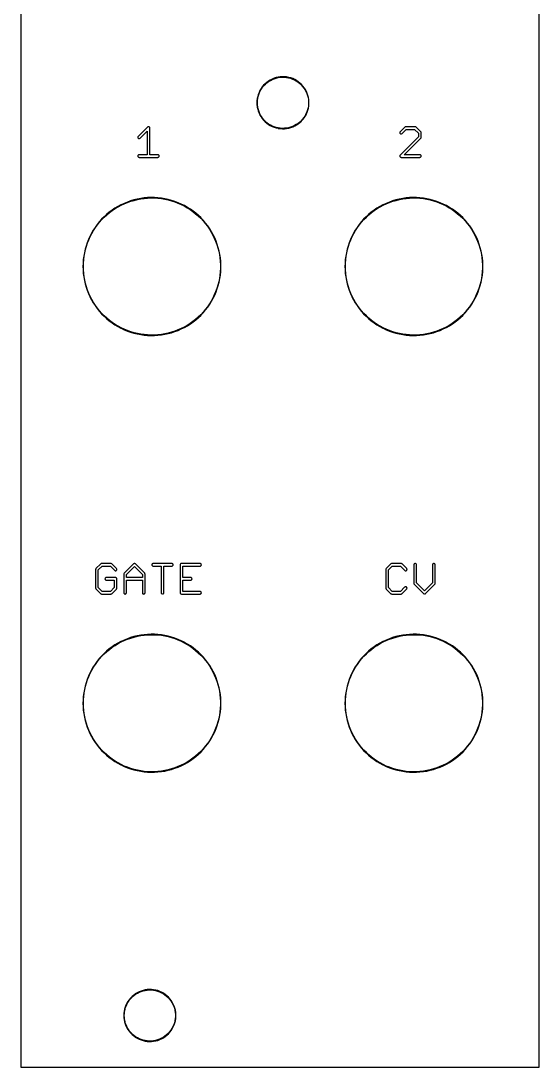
# Model space of a CAD drawing. Extents: x 1 to 31, y 9 to 138.
# Drawn here: x 1.3 to 31.4, y 9.3 to 70.1 of the extents above; entities that cross this region are included whole.
import ezdxf

# ---------------------------------------------------------------- set-up
doc = ezdxf.new("R2010")
doc.units = 0

msp = doc.modelspace()

# ---------------------------------------------------------------- linework, layer by layer
at = {"color": 5, "true_color": 0x0000ff}
msp.add_polyline3d([(31.40963, 9.25322, 0), (31.40963, 137.75436, 0), (1.27, 137.75436, 0), (1.27, 9.25322, 0), (31.40963, 9.25322, 0)], close=True, dxfattribs=at)
at = {"color": 34, "true_color": 0x008000}
for points in [[(1.27, 9.25322, 0), (31.40964, 9.25322, 0), (31.40964, 137.75436, 0), (1.27, 137.75436, 0), (1.27, 9.25322, 0)], [(16.35758, 66.84518, 0), (16.23567, 66.8274, 0), (16.23175, 66.82677, 0), (16.11236, 66.79882, 0), (15.99553, 66.76327, 0), (15.88123, 66.71755, 0), (15.87769, 66.71575, 0), (15.76847, 66.65987, 0), (15.66433, 66.59636, 0), (15.56781, 66.52271, 0), (15.47383, 66.44143, 0), (15.38466, 66.35226, 0), (15.30846, 66.25828, 0), (15.23734, 66.15922, 0), (15.17384, 66.05253, 0), (15.17204, 66.049, 0), (15.12124, 65.93724, 0), (15.07552, 65.82294, 0), (15.0425, 65.7061, 0), (15.0171, 65.58672, 0), (15.01647, 65.58279, 0), (15.00123, 65.46087, 0), (14.99615, 65.33896, 0), (15.00123, 65.21704, 0), (15.01647, 65.09511, 0), (15.0171, 65.09119, 0), (15.0425, 64.97181, 0), (15.07552, 64.85496, 0), (15.12124, 64.74066, 0), (15.17204, 64.62891, 0), (15.17384, 64.62537, 0), (15.23734, 64.51869, 0), (15.30846, 64.41963, 0), (15.38466, 64.32565, 0), (15.47383, 64.23648, 0), (15.56781, 64.15519, 0), (15.66433, 64.08154, 0), (15.76847, 64.01804, 0), (15.87769, 63.96216, 0), (15.88123, 63.96036, 0), (15.99553, 63.91464, 0), (16.11236, 63.87908, 0), (16.23175, 63.85114, 0), (16.23567, 63.85052, 0), (16.35758, 63.83273, 0), (16.47952, 63.82512, 0), (16.60143, 63.82765, 0), (16.72336, 63.84036, 0), (16.72728, 63.84098, 0), (16.8492, 63.86384, 0), (16.96604, 63.89432, 0), (17.08034, 63.9375, 0), (17.1921, 63.9883, 0), (17.19564, 63.9901, 0), (17.30232, 64.04852, 0), (17.40392, 64.11709, 0), (17.50044, 64.19329, 0), (17.58934, 64.27712, 0), (17.59215, 64.27992, 0), (17.67343, 64.37137, 0), (17.74963, 64.46789, 0), (17.81567, 64.57203, 0), (17.87155, 64.68125, 0), (17.87334, 64.68479, 0), (17.92415, 64.79655, 0), (17.96225, 64.91085, 0), (17.99273, 65.03023, 0), (18.01305, 65.15215, 0), (18.01367, 65.15607, 0), (18.02383, 65.27799, 0), (18.02383, 65.39991, 0), (18.01367, 65.52184, 0), (18.01305, 65.52576, 0), (17.99273, 65.64767, 0), (17.96225, 65.76706, 0), (17.92415, 65.88136, 0), (17.87334, 65.99312, 0), (17.87155, 65.99666, 0), (17.81567, 66.10588, 0), (17.74963, 66.21002, 0), (17.67343, 66.30654, 0), (17.59215, 66.39798, 0), (17.58934, 66.40079, 0), (17.50044, 66.48461, 0), (17.40392, 66.56081, 0), (17.30232, 66.62939, 0), (17.19564, 66.68781, 0), (17.1921, 66.68961, 0), (17.08034, 66.74041, 0), (16.96604, 66.78359, 0), (16.8492, 66.81407, 0), (16.72728, 66.83692, 0), (16.72336, 66.83756, 0), (16.60143, 66.85025, 0), (16.47952, 66.85279, 0), (16.35758, 66.84518, 0)], [(16.72208, 63.86563, 0), (16.60143, 63.85305, 0), (16.47952, 63.85052, 0), (16.35758, 63.85813, 0), (16.23896, 63.87544, 0), (16.12022, 63.90323, 0), (16.00338, 63.93879, 0), (15.88918, 63.98447, 0), (15.7834, 64.03859, 0), (15.67926, 64.10209, 0), (15.58274, 64.17574, 0), (15.48876, 64.25703, 0), (15.40521, 64.34058, 0), (15.32901, 64.43456, 0), (15.25789, 64.53362, 0), (15.19518, 64.63897, 0), (15.14539, 64.74852, 0), (15.09967, 64.86282, 0), (15.06665, 64.97966, 0), (15.04159, 65.09746, 0), (15.02663, 65.21704, 0), (15.02156, 65.33896, 0), (15.02663, 65.46087, 0), (15.04159, 65.58044, 0), (15.06665, 65.69825, 0), (15.09967, 65.81509, 0), (15.14539, 65.92939, 0), (15.1952, 66.03897, 0), (15.25789, 66.14429, 0), (15.32901, 66.24335, 0), (15.40521, 66.33732, 0), (15.40522, 66.33734, 0), (15.48883, 66.42094, 0), (15.58274, 66.50216, 0), (15.67926, 66.57581, 0), (15.7834, 66.63932, 0), (15.88918, 66.69344, 0), (16.00338, 66.73912, 0), (16.12022, 66.77468, 0), (16.23907, 66.80249, 0), (16.35758, 66.81977, 0), (16.47952, 66.8274, 0), (16.60143, 66.82486, 0), (16.72195, 66.81231, 0), (16.84134, 66.78991, 0), (16.95818, 66.75944, 0), (17.07248, 66.71626, 0), (17.18281, 66.66611, 0), (17.28738, 66.60884, 0), (17.38899, 66.54026, 0), (17.48551, 66.46406, 0), (17.57248, 66.38206, 0), (17.65288, 66.29161, 0), (17.72908, 66.19508, 0), (17.79512, 66.09095, 0), (17.84929, 65.98507, 0), (17.89999, 65.87351, 0), (17.93809, 65.75921, 0), (17.96858, 65.63983, 0), (17.98831, 65.52142, 0), (17.99843, 65.39991, 0), (17.99843, 65.27799, 0), (17.98831, 65.15649, 0), (17.96858, 65.03807, 0), (17.93809, 64.9187, 0), (17.89999, 64.8044, 0), (17.84929, 64.69284, 0), (17.79512, 64.58696, 0), (17.72908, 64.48282, 0), (17.65288, 64.3863, 0), (17.57248, 64.29585, 0), (17.48551, 64.21384, 0), (17.38899, 64.13764, 0), (17.28738, 64.06907, 0), (17.18281, 64.0118, 0), (17.07248, 63.96165, 0), (16.95818, 63.91847, 0), (16.84134, 63.88799, 0), (16.72208, 63.86563, 0)], [(9.23288, 62.16396, 0), (9.25644, 62.16768, 0), (9.27768, 62.17851, 0), (9.29454, 62.19537, 0), (9.30537, 62.21661, 0), (9.30909, 62.24016, 0), (9.30537, 62.2637, 0), (9.29454, 62.28494, 0), (9.27768, 62.3018, 0), (9.25644, 62.31263, 0), (9.23288, 62.31636, 0), (8.76554, 62.31636, 0), (8.76554, 63.8683, 0), (8.76181, 63.89184, 0), (8.75098, 63.91308, 0), (8.73412, 63.92994, 0), (8.71288, 63.94077, 0), (8.68934, 63.9445, 0), (8.66579, 63.94077, 0), (8.64455, 63.92994, 0), (8.62768, 63.91308, 0), (8.08667, 63.36952, 0), (8.07584, 63.34828, 0), (8.07211, 63.32474, 0), (8.07584, 63.30119, 0), (8.08667, 63.27995, 0), (8.10352, 63.26309, 0), (8.12477, 63.25226, 0), (8.14831, 63.24854, 0), (8.17186, 63.25226, 0), (8.19309, 63.26309, 0), (8.20996, 63.27995, 0), (8.61314, 63.68502, 0), (8.61314, 62.31636, 0), (8.14831, 62.31636, 0), (8.12477, 62.31263, 0), (8.10352, 62.3018, 0), (8.08667, 62.28494, 0), (8.07584, 62.2637, 0), (8.07211, 62.24016, 0), (8.07584, 62.21661, 0), (8.08667, 62.19537, 0), (8.10352, 62.17851, 0), (8.12477, 62.16768, 0), (8.14831, 62.16396, 0), (9.23288, 62.16396, 0)], [(24.53454, 63.27995, 0), (24.54537, 63.30119, 0), (24.5491, 63.32474, 0), (24.5491, 63.59652, 0), (24.54537, 63.62006, 0), (24.53454, 63.6413, 0), (24.2459, 63.92994, 0), (24.22466, 63.94077, 0), (24.20112, 63.9445, 0), (23.65756, 63.9445, 0), (23.63401, 63.94077, 0), (23.61277, 63.92994, 0), (23.59591, 63.91308, 0), (23.32667, 63.6413, 0), (23.31584, 63.62006, 0), (23.31211, 63.59652, 0), (23.31584, 63.57297, 0), (23.32667, 63.55173, 0), (23.34353, 63.53487, 0), (23.36477, 63.52404, 0), (23.38831, 63.52032, 0), (23.41186, 63.52404, 0), (23.4331, 63.53487, 0), (23.44996, 63.55173, 0), (23.68808, 63.7921, 0), (24.17088, 63.7921, 0), (24.3967, 63.56628, 0), (24.3967, 63.35497, 0), (23.32667, 62.28494, 0), (23.31584, 62.2637, 0), (23.31211, 62.24016, 0), (23.31584, 62.21661, 0), (23.32667, 62.19537, 0), (23.34353, 62.17851, 0), (23.36477, 62.16768, 0), (23.38831, 62.16396, 0), (24.4729, 62.16396, 0), (24.49644, 62.16768, 0), (24.51768, 62.17851, 0), (24.53454, 62.19537, 0), (24.54537, 62.21661, 0), (24.5491, 62.24016, 0), (24.54537, 62.2637, 0), (24.53454, 62.28494, 0), (24.51768, 62.3018, 0), (24.49644, 62.31263, 0), (24.4729, 62.31636, 0), (23.57095, 62.31636, 0), (24.53454, 63.27995, 0)], [(8.63852, 59.81954, 0), (8.43788, 59.80175, 0), (8.23976, 59.77381, 0), (8.23583, 59.77319, 0), (8.03771, 59.73509, 0), (7.84213, 59.68683, 0), (7.64909, 59.63095, 0), (7.46113, 59.56491, 0), (7.27317, 59.48871, 0), (7.09283, 59.40235, 0), (7.08929, 59.40055, 0), (6.91149, 59.30657, 0), (6.73877, 59.20243, 0), (6.57113, 59.09067, 0), (6.41111, 58.96875, 0), (6.25617, 58.84175, 0), (6.10631, 58.70459, 0), (6.1035, 58.70178, 0), (5.9638, 58.55954, 0), (5.82918, 58.40968, 0), (5.70218, 58.2522, 0), (5.58534, 58.08964, 0), (5.47612, 57.922, 0), (5.37452, 57.74928, 0), (5.28054, 57.56894, 0), (5.27874, 57.5654, 0), (5.19746, 57.38252, 0), (5.12126, 57.1971, 0), (5.05776, 57.0066, 0), (5.00188, 56.81356, 0), (4.9587, 56.61798, 0), (4.92314, 56.41986, 0), (4.92251, 56.41593, 0), (4.89712, 56.21528, 0), (4.88188, 56.01461, 0), (4.8768, 55.81395, 0), (4.88188, 55.61329, 0), (4.89712, 55.41264, 0), (4.92251, 55.21198, 0), (4.92314, 55.20805, 0), (4.9587, 55.00993, 0), (5.00188, 54.81435, 0), (5.05776, 54.62131, 0), (5.12126, 54.43081, 0), (5.19746, 54.24539, 0), (5.27874, 54.06251, 0), (5.28054, 54.05897, 0), (5.37452, 53.87863, 0), (5.47612, 53.70591, 0), (5.58534, 53.53827, 0), (5.70218, 53.37571, 0), (5.82918, 53.21823, 0), (5.9638, 53.06837, 0), (6.1035, 52.92613, 0), (6.10631, 52.92332, 0), (6.25617, 52.78616, 0), (6.41111, 52.65916, 0), (6.57113, 52.53724, 0), (6.73877, 52.42548, 0), (6.91149, 52.32134, 0), (7.08929, 52.22736, 0), (7.09283, 52.22556, 0), (7.27317, 52.1392, 0), (7.46113, 52.063, 0), (7.64909, 51.99696, 0), (7.84213, 51.94108, 0), (8.03771, 51.89282, 0), (8.23583, 51.85472, 0), (8.23976, 51.85409, 0), (8.43788, 51.82616, 0), (8.63852, 51.80837, 0), (8.83919, 51.80075, 0), (9.03985, 51.80329, 0), (9.24052, 51.816, 0), (9.44117, 51.83885, 0), (9.4451, 51.83948, 0), (9.64322, 51.8725, 0), (9.8388, 51.91568, 0), (10.03438, 51.96648, 0), (10.22488, 52.02998, 0), (10.41283, 52.1011, 0), (10.59826, 52.18238, 0), (10.77606, 52.27128, 0), (10.7796, 52.27308, 0), (10.95486, 52.37214, 0), (11.12504, 52.48136, 0), (11.29014, 52.5982, 0), (11.44762, 52.72012, 0), (11.60002, 52.8522, 0), (11.7448, 52.9919, 0), (11.74761, 52.99471, 0), (11.88477, 53.14203, 0), (12.01431, 53.29443, 0), (12.13623, 53.45445, 0), (12.25053, 53.61955, 0), (12.35721, 53.79227, 0), (12.45373, 53.96753, 0), (12.45553, 53.97107, 0), (12.54189, 54.15141, 0), (12.62063, 54.33683, 0), (12.69175, 54.52733, 0), (12.75017, 54.71783, 0), (12.80097, 54.91341, 0), (12.84161, 55.10899, 0), (12.84224, 55.11292, 0), (12.87272, 55.31358, 0), (12.89304, 55.5117, 0), (12.90319, 55.71236, 0), (12.90319, 55.91556, 0), (12.89304, 56.11621, 0), (12.87272, 56.31433, 0), (12.84224, 56.515, 0), (12.84161, 56.51892, 0), (12.80097, 56.7145, 0), (12.75017, 56.91008, 0), (12.69175, 57.10058, 0), (12.62063, 57.29108, 0), (12.54189, 57.4765, 0), (12.45553, 57.65684, 0), (12.45373, 57.66038, 0), (12.35721, 57.83564, 0), (12.25053, 58.00836, 0), (12.13623, 58.17346, 0), (12.01431, 58.33348, 0), (11.88477, 58.48588, 0), (11.74761, 58.6332, 0), (11.7448, 58.63601, 0), (11.60002, 58.77571, 0), (11.44762, 58.90779, 0), (11.29014, 59.02971, 0), (11.12504, 59.14655, 0), (10.95486, 59.25577, 0), (10.7796, 59.35483, 0), (10.77606, 59.35663, 0), (10.59826, 59.44553, 0), (10.41283, 59.52681, 0), (10.22488, 59.59793, 0), (10.03438, 59.66143, 0), (9.8388, 59.71223, 0), (9.64322, 59.75541, 0), (9.4451, 59.78843, 0), (9.44117, 59.78906, 0), (9.24052, 59.81191, 0), (9.03985, 59.82462, 0), (8.83919, 59.82716, 0), (8.63852, 59.81954, 0)], [(9.24052, 51.8414, 0), (9.03985, 51.8287, 0), (8.83919, 51.82615, 0), (8.63852, 51.83378, 0), (8.43788, 51.85156, 0), (8.24237, 51.87912, 0), (8.04556, 51.91697, 0), (7.84998, 51.96523, 0), (7.65694, 52.02111, 0), (7.46898, 52.08715, 0), (7.28102, 52.16335, 0), (7.10211, 52.24902, 0), (6.92642, 52.34189, 0), (6.7537, 52.44603, 0), (6.58606, 52.55779, 0), (6.42604, 52.67971, 0), (6.2711, 52.80671, 0), (6.12174, 52.94342, 0), (5.98435, 53.0833, 0), (5.84973, 53.23316, 0), (5.72273, 53.39064, 0), (5.60589, 53.5532, 0), (5.49667, 53.72084, 0), (5.39507, 53.89356, 0), (5.30263, 54.07094, 0), (5.22161, 54.25324, 0), (5.14541, 54.43866, 0), (5.0819, 54.62916, 0), (5.02603, 54.8222, 0), (4.98285, 55.01778, 0), (4.94774, 55.21337, 0), (4.92251, 55.41264, 0), (4.90728, 55.61329, 0), (4.90219, 55.81395, 0), (4.90728, 56.01461, 0), (4.92251, 56.21528, 0), (4.94774, 56.41454, 0), (4.98285, 56.61013, 0), (5.02603, 56.80571, 0), (5.0819, 56.99875, 0), (5.14541, 57.18925, 0), (5.22161, 57.37467, 0), (5.30263, 57.55697, 0), (5.39507, 57.73435, 0), (5.49667, 57.90707, 0), (5.60589, 58.07471, 0), (5.72273, 58.23727, 0), (5.84973, 58.39475, 0), (5.98435, 58.54461, 0), (6.12174, 58.68449, 0), (6.2711, 58.8212, 0), (6.42604, 58.9482, 0), (6.58606, 59.07012, 0), (6.7537, 59.18188, 0), (6.92642, 59.28602, 0), (7.10211, 59.37889, 0), (7.28102, 59.46456, 0), (7.46898, 59.54076, 0), (7.65694, 59.6068, 0), (7.84998, 59.66268, 0), (8.04556, 59.71094, 0), (8.24217, 59.74875, 0), (8.43788, 59.77635, 0), (8.63852, 59.79413, 0), (8.83919, 59.80176, 0), (9.03985, 59.79921, 0), (9.24052, 59.78651, 0), (9.44054, 59.76373, 0), (9.63537, 59.73126, 0), (9.83095, 59.68808, 0), (10.02652, 59.63728, 0), (10.21702, 59.57378, 0), (10.40499, 59.50266, 0), (10.59041, 59.42138, 0), (10.76513, 59.33402, 0), (10.93993, 59.23522, 0), (11.11011, 59.126, 0), (11.27521, 59.00916, 0), (11.43269, 58.88724, 0), (11.58509, 58.75516, 0), (11.72796, 58.6173, 0), (11.86422, 58.47095, 0), (11.99376, 58.31855, 0), (12.11568, 58.15853, 0), (12.22998, 57.99343, 0), (12.33666, 57.82071, 0), (12.43238, 57.64691, 0), (12.51774, 57.46865, 0), (12.59648, 57.28323, 0), (12.6676, 57.09273, 0), (12.72602, 56.90223, 0), (12.77682, 56.70665, 0), (12.81737, 56.51149, 0), (12.84731, 56.31433, 0), (12.86763, 56.11621, 0), (12.87779, 55.91556, 0), (12.87779, 55.71236, 0), (12.86763, 55.5117, 0), (12.84731, 55.31358, 0), (12.81737, 55.1164, 0), (12.77682, 54.92126, 0), (12.72602, 54.72568, 0), (12.6676, 54.53518, 0), (12.59648, 54.34468, 0), (12.51774, 54.15926, 0), (12.43238, 53.981, 0), (12.33666, 53.8072, 0), (12.22998, 53.63448, 0), (12.11568, 53.46938, 0), (11.99376, 53.30936, 0), (11.86422, 53.15696, 0), (11.72796, 53.01061, 0), (11.58509, 52.87275, 0), (11.43269, 52.74067, 0), (11.27521, 52.61875, 0), (11.11011, 52.50191, 0), (10.93993, 52.39269, 0), (10.76513, 52.29389, 0), (10.59041, 52.20653, 0), (10.40499, 52.12525, 0), (10.21702, 52.05413, 0), (10.02652, 51.99063, 0), (9.83095, 51.93983, 0), (9.63537, 51.89665, 0), (9.44054, 51.86418, 0), (9.24052, 51.8414, 0)], [(23.87854, 59.81954, 0), (23.67788, 59.80175, 0), (23.47976, 59.77381, 0), (23.47583, 59.77319, 0), (23.27771, 59.73509, 0), (23.08213, 59.68683, 0), (22.88909, 59.63095, 0), (22.70113, 59.56491, 0), (22.51317, 59.48871, 0), (22.33283, 59.40235, 0), (22.32929, 59.40055, 0), (22.15149, 59.30657, 0), (21.97877, 59.20243, 0), (21.81113, 59.09067, 0), (21.65111, 58.96875, 0), (21.49617, 58.84175, 0), (21.34631, 58.70459, 0), (21.3435, 58.70178, 0), (21.2038, 58.55954, 0), (21.06918, 58.40968, 0), (20.94218, 58.2522, 0), (20.82534, 58.08964, 0), (20.71612, 57.922, 0), (20.61452, 57.74928, 0), (20.52054, 57.56894, 0), (20.51874, 57.5654, 0), (20.43746, 57.38252, 0), (20.36126, 57.1971, 0), (20.29776, 57.0066, 0), (20.24187, 56.81356, 0), (20.19869, 56.61798, 0), (20.16313, 56.41986, 0), (20.16252, 56.41593, 0), (20.13712, 56.21528, 0), (20.12187, 56.01461, 0), (20.1168, 55.81395, 0), (20.12187, 55.61329, 0), (20.13712, 55.41264, 0), (20.16252, 55.21198, 0), (20.16313, 55.20805, 0), (20.19869, 55.00993, 0), (20.24187, 54.81435, 0), (20.29776, 54.62131, 0), (20.36126, 54.43081, 0), (20.43746, 54.24539, 0), (20.51874, 54.06251, 0), (20.52054, 54.05897, 0), (20.61452, 53.87863, 0), (20.71612, 53.70591, 0), (20.82534, 53.53827, 0), (20.94218, 53.37571, 0), (21.06918, 53.21823, 0), (21.2038, 53.06837, 0), (21.3435, 52.92613, 0), (21.34631, 52.92332, 0), (21.49617, 52.78616, 0), (21.65111, 52.65916, 0), (21.81113, 52.53724, 0), (21.97877, 52.42548, 0), (22.15149, 52.32134, 0), (22.32929, 52.22736, 0), (22.33283, 52.22556, 0), (22.51317, 52.1392, 0), (22.70113, 52.063, 0), (22.88909, 51.99696, 0), (23.08213, 51.94108, 0), (23.27771, 51.89282, 0), (23.47583, 51.85472, 0), (23.47976, 51.85409, 0), (23.67788, 51.82616, 0), (23.87854, 51.80837, 0), (24.07919, 51.80075, 0), (24.27986, 51.80329, 0), (24.48052, 51.816, 0), (24.68118, 51.83885, 0), (24.6851, 51.83948, 0), (24.88322, 51.8725, 0), (25.0788, 51.91568, 0), (25.27438, 51.96648, 0), (25.46488, 52.02998, 0), (25.65284, 52.1011, 0), (25.83826, 52.18238, 0), (26.01606, 52.27128, 0), (26.0196, 52.27308, 0), (26.19486, 52.37214, 0), (26.36504, 52.48136, 0), (26.53014, 52.5982, 0), (26.68762, 52.72012, 0), (26.84002, 52.8522, 0), (26.9848, 52.9919, 0), (26.98761, 52.99471, 0), (27.12477, 53.14203, 0), (27.25431, 53.29443, 0), (27.37623, 53.45445, 0), (27.49053, 53.61955, 0), (27.59721, 53.79227, 0), (27.69373, 53.96753, 0), (27.69553, 53.97107, 0), (27.78189, 54.15141, 0), (27.86063, 54.33683, 0), (27.93175, 54.52733, 0), (27.99017, 54.71783, 0), (28.04097, 54.91341, 0), (28.08161, 55.10899, 0), (28.08223, 55.11292, 0), (28.11272, 55.31358, 0), (28.13303, 55.5117, 0), (28.14319, 55.71236, 0), (28.14319, 55.91556, 0), (28.13303, 56.11621, 0), (28.11272, 56.31433, 0), (28.08223, 56.515, 0), (28.08161, 56.51892, 0), (28.04097, 56.7145, 0), (27.99017, 56.91008, 0), (27.93175, 57.10058, 0), (27.86063, 57.29108, 0), (27.78189, 57.4765, 0), (27.69553, 57.65684, 0), (27.69373, 57.66038, 0), (27.59721, 57.83564, 0), (27.49053, 58.00836, 0), (27.37623, 58.17346, 0), (27.25431, 58.33348, 0), (27.12477, 58.48588, 0), (26.98761, 58.6332, 0), (26.9848, 58.63601, 0), (26.84002, 58.77571, 0), (26.68762, 58.90779, 0), (26.53014, 59.02971, 0), (26.36504, 59.14655, 0), (26.19486, 59.25577, 0), (26.0196, 59.35483, 0), (26.01606, 59.35663, 0), (25.83826, 59.44553, 0), (25.65284, 59.52681, 0), (25.46488, 59.59793, 0), (25.27438, 59.66143, 0), (25.0788, 59.71223, 0), (24.88322, 59.75541, 0), (24.6851, 59.78843, 0), (24.68118, 59.78906, 0), (24.48052, 59.81191, 0), (24.27986, 59.82462, 0), (24.07919, 59.82716, 0), (23.87854, 59.81954, 0)], [(24.48052, 51.8414, 0), (24.27986, 51.8287, 0), (24.07919, 51.82615, 0), (23.87854, 51.83378, 0), (23.67788, 51.85156, 0), (23.48237, 51.87912, 0), (23.28556, 51.91697, 0), (23.08998, 51.96523, 0), (22.89694, 52.02111, 0), (22.70898, 52.08715, 0), (22.52102, 52.16335, 0), (22.34211, 52.24902, 0), (22.16642, 52.34189, 0), (21.9937, 52.44603, 0), (21.82606, 52.55779, 0), (21.66604, 52.67971, 0), (21.5111, 52.80671, 0), (21.36174, 52.94342, 0), (21.22435, 53.0833, 0), (21.08973, 53.23316, 0), (20.96273, 53.39064, 0), (20.84589, 53.5532, 0), (20.73667, 53.72084, 0), (20.63507, 53.89356, 0), (20.54263, 54.07094, 0), (20.46161, 54.25324, 0), (20.38541, 54.43866, 0), (20.32191, 54.62916, 0), (20.26603, 54.8222, 0), (20.22285, 55.01778, 0), (20.18768, 55.21375, 0), (20.16251, 55.41264, 0), (20.14727, 55.61329, 0), (20.1422, 55.81395, 0), (20.14727, 56.01461, 0), (20.16251, 56.21528, 0), (20.18768, 56.41416, 0), (20.22285, 56.61013, 0), (20.26603, 56.80571, 0), (20.32191, 56.99875, 0), (20.38541, 57.18925, 0), (20.46161, 57.37467, 0), (20.54263, 57.55697, 0), (20.63507, 57.73435, 0), (20.73667, 57.90707, 0), (20.84589, 58.07471, 0), (20.96273, 58.23727, 0), (21.08973, 58.39475, 0), (21.22435, 58.54461, 0), (21.36174, 58.68449, 0), (21.5111, 58.8212, 0), (21.66604, 58.9482, 0), (21.82606, 59.07012, 0), (21.9937, 59.18188, 0), (22.16642, 59.28602, 0), (22.34211, 59.37889, 0), (22.52102, 59.46456, 0), (22.70898, 59.54076, 0), (22.89694, 59.6068, 0), (23.08998, 59.66268, 0), (23.28556, 59.71094, 0), (23.48217, 59.74875, 0), (23.67788, 59.77635, 0), (23.87854, 59.79413, 0), (24.07919, 59.80176, 0), (24.27986, 59.79921, 0), (24.48052, 59.78651, 0), (24.68052, 59.76374, 0), (24.87537, 59.73126, 0), (25.07095, 59.68808, 0), (25.26653, 59.63728, 0), (25.45703, 59.57378, 0), (25.64499, 59.50266, 0), (25.83041, 59.42138, 0), (26.00513, 59.33402, 0), (26.17993, 59.23522, 0), (26.35011, 59.126, 0), (26.51521, 59.00916, 0), (26.67269, 58.88724, 0), (26.82509, 58.75516, 0), (26.96796, 58.6173, 0), (27.10422, 58.47095, 0), (27.23376, 58.31855, 0), (27.35568, 58.15853, 0), (27.46998, 57.99343, 0), (27.57666, 57.82071, 0), (27.67238, 57.64691, 0), (27.75774, 57.46865, 0), (27.83648, 57.28323, 0), (27.9076, 57.09273, 0), (27.96602, 56.90223, 0), (28.01682, 56.70665, 0), (28.05734, 56.51166, 0), (28.08732, 56.31433, 0), (28.10764, 56.11621, 0), (28.1178, 55.91556, 0), (28.1178, 55.71236, 0), (28.10764, 55.5117, 0), (28.08732, 55.31358, 0), (28.05733, 55.11622, 0), (28.01682, 54.92126, 0), (27.96602, 54.72568, 0), (27.9076, 54.53518, 0), (27.83648, 54.34468, 0), (27.75774, 54.15926, 0), (27.67238, 53.981, 0), (27.57666, 53.8072, 0), (27.46998, 53.63448, 0), (27.35568, 53.46938, 0), (27.23376, 53.30936, 0), (27.10422, 53.15696, 0), (26.96796, 53.01061, 0), (26.82509, 52.87275, 0), (26.67269, 52.74067, 0), (26.51521, 52.61875, 0), (26.35011, 52.50191, 0), (26.17993, 52.39269, 0), (26.00513, 52.29389, 0), (25.83041, 52.20653, 0), (25.64499, 52.12525, 0), (25.45703, 52.05413, 0), (25.26653, 51.99063, 0), (25.07095, 51.93983, 0), (24.87537, 51.89665, 0), (24.68052, 51.86417, 0), (24.48052, 51.8414, 0)], [(6.23316, 37.72914, 0), (6.20961, 37.72543, 0), (6.18837, 37.71459, 0), (6.17151, 37.69774, 0), (6.16068, 37.67649, 0), (6.15696, 37.65294, 0), (6.16068, 37.62941, 0), (6.17151, 37.60817, 0), (6.18837, 37.59131, 0), (6.20961, 37.58048, 0), (6.23316, 37.57674, 0), (6.70051, 37.57674, 0), (6.70051, 37.14216, 0), (6.4747, 36.91635, 0), (5.99415, 36.91635, 0), (5.76833, 37.14217, 0), (5.76833, 38.16628, 0), (5.99415, 38.3921, 0), (6.4747, 38.3921, 0), (6.73193, 38.13487, 0), (6.75317, 38.12404, 0), (6.77671, 38.12032, 0), (6.80026, 38.12404, 0), (6.8215, 38.13487, 0), (6.83836, 38.15173, 0), (6.84919, 38.17297, 0), (6.85291, 38.19652, 0), (6.84919, 38.22005, 0), (6.83836, 38.2413, 0), (6.54972, 38.52994, 0), (6.52848, 38.54077, 0), (6.50494, 38.5445, 0), (5.96392, 38.5445, 0), (5.94037, 38.54077, 0), (5.91913, 38.52994, 0), (5.63049, 38.2413, 0), (5.61966, 38.22005, 0), (5.61593, 38.19652, 0), (5.61593, 37.11193, 0), (5.61966, 37.08838, 0), (5.63049, 37.06715, 0), (5.64735, 37.05028, 0), (5.64737, 37.05027, 0), (5.91913, 36.7785, 0), (5.94037, 36.76768, 0), (5.96392, 36.76395, 0), (6.50494, 36.76395, 0), (6.52848, 36.76768, 0), (6.54972, 36.7785, 0), (6.82148, 37.05027, 0), (6.8215, 37.05028, 0), (6.83836, 37.06715, 0), (6.84919, 37.08838, 0), (6.85291, 37.11193, 0), (6.85291, 37.65294, 0), (6.84919, 37.67649, 0), (6.83836, 37.69774, 0), (6.8215, 37.71459, 0), (6.80026, 37.72543, 0), (6.77671, 37.72914, 0), (6.23316, 37.72914, 0)], [(7.26625, 37.96952, 0), (7.25542, 37.94827, 0), (7.25169, 37.92474, 0), (7.25169, 36.84015, 0), (7.25542, 36.8166, 0), (7.26625, 36.79537, 0), (7.28311, 36.7785, 0), (7.30435, 36.76768, 0), (7.32789, 36.76395, 0), (7.35144, 36.76768, 0), (7.37268, 36.7785, 0), (7.38954, 36.79537, 0), (7.40037, 36.8166, 0), (7.40409, 36.84015, 0), (7.40409, 37.57674, 0), (8.33627, 37.57674, 0), (8.33627, 36.84015, 0), (8.34, 36.8166, 0), (8.35083, 36.79537, 0), (8.36769, 36.7785, 0), (8.38893, 36.76768, 0), (8.41247, 36.76395, 0), (8.43601, 36.76768, 0), (8.45726, 36.7785, 0), (8.47411, 36.79537, 0), (8.48495, 36.8166, 0), (8.48867, 36.84015, 0), (8.48867, 37.92474, 0), (8.48495, 37.94827, 0), (8.47411, 37.96952, 0), (7.9331, 38.51308, 0), (7.91624, 38.52994, 0), (7.895, 38.54077, 0), (7.87146, 38.5445, 0), (7.84791, 38.54077, 0), (7.82667, 38.52994, 0), (7.26625, 37.96952, 0)], [(8.33627, 37.72914, 0), (7.40409, 37.72914, 0), (7.40409, 37.8945, 0), (7.87131, 38.36172, 0), (8.33627, 37.89458, 0), (8.33627, 37.72914, 0)], [(8.96618, 38.5445, 0), (8.94265, 38.54077, 0), (8.92141, 38.52994, 0), (8.90455, 38.51308, 0), (8.89372, 38.49184, 0), (8.88998, 38.4683, 0), (8.89372, 38.44475, 0), (8.90455, 38.42351, 0), (8.92141, 38.40665, 0), (8.94265, 38.39582, 0), (8.96618, 38.3921, 0), (9.43356, 38.3921, 0), (9.43356, 36.84015, 0), (9.43728, 36.8166, 0), (9.44811, 36.79537, 0), (9.46496, 36.7785, 0), (9.48621, 36.76768, 0), (9.50976, 36.76395, 0), (9.5333, 36.76768, 0), (9.55453, 36.7785, 0), (9.5714, 36.79537, 0), (9.58222, 36.8166, 0), (9.58596, 36.84015, 0), (9.58596, 38.3921, 0), (10.05078, 38.3921, 0), (10.07432, 38.39582, 0), (10.09556, 38.40665, 0), (10.11242, 38.42351, 0), (10.12325, 38.44475, 0), (10.12698, 38.4683, 0), (10.12325, 38.49184, 0), (10.11242, 38.51308, 0), (10.09556, 38.52994, 0), (10.07432, 38.54077, 0), (10.05078, 38.5445, 0), (8.96618, 38.5445, 0)], [(11.68907, 36.76395, 0), (11.71262, 36.76768, 0), (11.73386, 36.7785, 0), (11.75072, 36.79537, 0), (11.76155, 36.8166, 0), (11.76528, 36.84015, 0), (11.76155, 36.8637, 0), (11.75072, 36.88494, 0), (11.73386, 36.9018, 0), (11.71262, 36.91263, 0), (11.68907, 36.91635, 0), (10.6807, 36.91635, 0), (10.6807, 37.57674, 0), (11.14552, 37.57674, 0), (11.16906, 37.58048, 0), (11.1903, 37.59131, 0), (11.20716, 37.60817, 0), (11.21799, 37.62941, 0), (11.22172, 37.65294, 0), (11.21799, 37.67649, 0), (11.20716, 37.69774, 0), (11.1903, 37.71459, 0), (11.16906, 37.72543, 0), (11.14552, 37.72914, 0), (10.6807, 37.72914, 0), (10.6807, 38.3921, 0), (11.68907, 38.3921, 0), (11.71262, 38.39582, 0), (11.73386, 38.40665, 0), (11.75072, 38.42351, 0), (11.76155, 38.44475, 0), (11.76528, 38.4683, 0), (11.76155, 38.49184, 0), (11.75072, 38.51308, 0), (11.73386, 38.52994, 0), (11.71262, 38.54077, 0), (11.68907, 38.5445, 0), (10.6045, 38.5445, 0), (10.58095, 38.54077, 0), (10.55971, 38.52994, 0), (10.54285, 38.51308, 0), (10.53202, 38.49184, 0), (10.5283, 38.4683, 0), (10.5283, 36.84015, 0), (10.53202, 36.8166, 0), (10.54285, 36.79537, 0), (10.55971, 36.7785, 0), (10.58095, 36.76768, 0), (10.6045, 36.76395, 0), (11.68907, 36.76395, 0)], [(22.83968, 38.5445, 0), (22.81613, 38.54077, 0), (22.79489, 38.52994, 0), (22.50625, 38.2413, 0), (22.49542, 38.22005, 0), (22.4917, 38.19652, 0), (22.4917, 37.11193, 0), (22.49542, 37.08838, 0), (22.50625, 37.06715, 0), (22.52311, 37.05028, 0), (22.52313, 37.05027, 0), (22.79489, 36.7785, 0), (22.81613, 36.76768, 0), (22.83968, 36.76395, 0), (23.38323, 36.76395, 0), (23.40678, 36.76768, 0), (23.42802, 36.7785, 0), (23.44488, 36.79537, 0), (23.71412, 37.06715, 0), (23.72495, 37.08838, 0), (23.72868, 37.11193, 0), (23.72495, 37.13548, 0), (23.71412, 37.15672, 0), (23.69726, 37.17358, 0), (23.67602, 37.18441, 0), (23.65248, 37.18813, 0), (23.62893, 37.18441, 0), (23.60769, 37.17358, 0), (23.59083, 37.15672, 0), (23.35271, 36.91635, 0), (22.86991, 36.91635, 0), (22.6441, 37.14216, 0), (22.6441, 38.16629, 0), (22.86991, 38.3921, 0), (23.35271, 38.3921, 0), (23.59083, 38.15173, 0), (23.60769, 38.13487, 0), (23.62893, 38.12404, 0), (23.65248, 38.12032, 0), (23.67602, 38.12404, 0), (23.69726, 38.13487, 0), (23.71412, 38.15173, 0), (23.72495, 38.17297, 0), (23.72868, 38.19652, 0), (23.72495, 38.22005, 0), (23.71412, 38.2413, 0), (23.44488, 38.51308, 0), (23.42802, 38.52994, 0), (23.40678, 38.54077, 0), (23.38323, 38.5445, 0), (22.83968, 38.5445, 0)], [(24.74976, 36.76395, 0), (24.7733, 36.76768, 0), (24.79454, 36.7785, 0), (24.8114, 36.79537, 0), (25.35242, 37.33893, 0), (25.36325, 37.36016, 0), (25.36698, 37.38371, 0), (25.36698, 38.4683, 0), (25.36325, 38.49184, 0), (25.35242, 38.51308, 0), (25.33556, 38.52994, 0), (25.31432, 38.54077, 0), (25.29078, 38.5445, 0), (25.26723, 38.54077, 0), (25.24599, 38.52994, 0), (25.22913, 38.51308, 0), (25.2183, 38.49184, 0), (25.21458, 38.4683, 0), (25.21458, 37.41388, 0), (24.74961, 36.94673, 0), (24.2824, 37.41394, 0), (24.2824, 38.4683, 0), (24.27867, 38.49184, 0), (24.26784, 38.51308, 0), (24.25098, 38.52994, 0), (24.22974, 38.54077, 0), (24.2062, 38.5445, 0), (24.18265, 38.54077, 0), (24.16141, 38.52994, 0), (24.14455, 38.51308, 0), (24.13372, 38.49184, 0), (24.13, 38.4683, 0), (24.13, 37.38371, 0), (24.13372, 37.36016, 0), (24.14455, 37.33893, 0), (24.16141, 37.32206, 0), (24.16143, 37.32205, 0), (24.70497, 36.7785, 0), (24.72621, 36.76768, 0), (24.74976, 36.76395, 0)], [(8.63852, 34.41954, 0), (8.43788, 34.40176, 0), (8.23976, 34.37382, 0), (8.23583, 34.37319, 0), (8.03771, 34.33509, 0), (7.84213, 34.28683, 0), (7.64909, 34.23095, 0), (7.46113, 34.16491, 0), (7.27317, 34.08871, 0), (7.09283, 34.00235, 0), (7.08929, 34.00054, 0), (6.91149, 33.90657, 0), (6.73877, 33.80243, 0), (6.57113, 33.69066, 0), (6.41111, 33.56875, 0), (6.25617, 33.44175, 0), (6.10631, 33.30458, 0), (6.1035, 33.30178, 0), (5.9638, 33.15954, 0), (5.82918, 33.00968, 0), (5.70218, 32.8522, 0), (5.58534, 32.68963, 0), (5.47612, 32.522, 0), (5.37452, 32.34928, 0), (5.28054, 32.16894, 0), (5.27874, 32.1654, 0), (5.19746, 31.98252, 0), (5.12126, 31.7971, 0), (5.05776, 31.6066, 0), (5.00188, 31.41356, 0), (4.9587, 31.21798, 0), (4.92314, 31.01986, 0), (4.92251, 31.01594, 0), (4.89712, 30.81528, 0), (4.88188, 30.61462, 0), (4.8768, 30.41396, 0), (4.88188, 30.21329, 0), (4.89712, 30.01263, 0), (4.92251, 29.81198, 0), (4.92314, 29.80805, 0), (4.9587, 29.60993, 0), (5.00188, 29.41435, 0), (5.05776, 29.22131, 0), (5.12126, 29.03081, 0), (5.19746, 28.84539, 0), (5.27874, 28.66251, 0), (5.28054, 28.65897, 0), (5.37452, 28.47863, 0), (5.47612, 28.30591, 0), (5.58534, 28.13827, 0), (5.70218, 27.97571, 0), (5.82918, 27.81823, 0), (5.9638, 27.66837, 0), (6.1035, 27.52613, 0), (6.10631, 27.52332, 0), (6.25617, 27.38616, 0), (6.41111, 27.25916, 0), (6.57113, 27.13724, 0), (6.73877, 27.02548, 0), (6.91149, 26.92134, 0), (7.08929, 26.82736, 0), (7.09283, 26.82556, 0), (7.27317, 26.7392, 0), (7.46113, 26.663, 0), (7.64909, 26.59696, 0), (7.84213, 26.54108, 0), (8.03771, 26.49282, 0), (8.23583, 26.45472, 0), (8.23976, 26.4541, 0), (8.43788, 26.42616, 0), (8.63852, 26.40838, 0), (8.83919, 26.40076, 0), (9.03985, 26.4033, 0), (9.24052, 26.416, 0), (9.44117, 26.43886, 0), (9.4451, 26.43948, 0), (9.64322, 26.4725, 0), (9.8388, 26.51568, 0), (10.03438, 26.56648, 0), (10.22488, 26.62998, 0), (10.41283, 26.7011, 0), (10.59826, 26.78238, 0), (10.77606, 26.87128, 0), (10.7796, 26.87308, 0), (10.95486, 26.97214, 0), (11.12504, 27.08136, 0), (11.29014, 27.1982, 0), (11.44762, 27.32012, 0), (11.60002, 27.4522, 0), (11.7448, 27.5919, 0), (11.74761, 27.59471, 0), (11.88477, 27.74203, 0), (12.01431, 27.89443, 0), (12.13623, 28.05445, 0), (12.25053, 28.21955, 0), (12.35721, 28.39227, 0), (12.45373, 28.56753, 0), (12.45553, 28.57107, 0), (12.54189, 28.75141, 0), (12.62063, 28.93683, 0), (12.69175, 29.12733, 0), (12.75017, 29.31783, 0), (12.80097, 29.51341, 0), (12.84161, 29.70899, 0), (12.84224, 29.71291, 0), (12.87272, 29.91357, 0), (12.89304, 30.1117, 0), (12.90319, 30.31236, 0), (12.90319, 30.51555, 0), (12.89304, 30.71622, 0), (12.87272, 30.91434, 0), (12.84224, 31.115, 0), (12.84161, 31.11892, 0), (12.80097, 31.3145, 0), (12.75017, 31.51008, 0), (12.69175, 31.70058, 0), (12.62063, 31.89108, 0), (12.54189, 32.0765, 0), (12.45553, 32.25683, 0), (12.45373, 32.26038, 0), (12.35721, 32.43564, 0), (12.25053, 32.60835, 0), (12.13623, 32.77346, 0), (12.01431, 32.93348, 0), (11.88477, 33.08588, 0), (11.74761, 33.23319, 0), (11.7448, 33.23601, 0), (11.60002, 33.37571, 0), (11.44762, 33.50779, 0), (11.29014, 33.62971, 0), (11.12504, 33.74655, 0), (10.95486, 33.85577, 0), (10.7796, 33.95483, 0), (10.77606, 33.95662, 0), (10.59826, 34.04553, 0), (10.41283, 34.12681, 0), (10.22488, 34.19793, 0), (10.03438, 34.26142, 0), (9.8388, 34.31223, 0), (9.64322, 34.35541, 0), (9.4451, 34.38843, 0), (9.44117, 34.38906, 0), (9.24052, 34.41192, 0), (9.03985, 34.42461, 0), (8.83919, 34.42716, 0), (8.63852, 34.41954, 0)], [(9.24052, 26.4414, 0), (9.03985, 26.4287, 0), (8.83919, 26.42616, 0), (8.63852, 26.43378, 0), (8.43788, 26.45155, 0), (8.24218, 26.47916, 0), (8.04556, 26.51697, 0), (7.84998, 26.56523, 0), (7.65694, 26.62111, 0), (7.46898, 26.68715, 0), (7.28102, 26.76335, 0), (7.10211, 26.84902, 0), (6.92642, 26.94189, 0), (6.7537, 27.04603, 0), (6.58606, 27.15779, 0), (6.42604, 27.27971, 0), (6.2711, 27.40671, 0), (6.12174, 27.54342, 0), (5.98435, 27.6833, 0), (5.84973, 27.83316, 0), (5.72273, 27.99064, 0), (5.60589, 28.1532, 0), (5.49667, 28.32084, 0), (5.39507, 28.49356, 0), (5.30263, 28.67094, 0), (5.22161, 28.85324, 0), (5.14541, 29.03866, 0), (5.0819, 29.22916, 0), (5.02603, 29.4222, 0), (4.98285, 29.61778, 0), (4.94774, 29.81337, 0), (4.92251, 30.01263, 0), (4.90728, 30.21329, 0), (4.90219, 30.41396, 0), (4.90728, 30.61462, 0), (4.92251, 30.81528, 0), (4.94774, 31.01451, 0), (4.98285, 31.21013, 0), (5.02603, 31.40571, 0), (5.0819, 31.59875, 0), (5.14541, 31.78925, 0), (5.22161, 31.97467, 0), (5.30263, 32.15697, 0), (5.39507, 32.33435, 0), (5.49667, 32.50707, 0), (5.60589, 32.6747, 0), (5.72273, 32.83726, 0), (5.84973, 32.99475, 0), (5.98435, 33.14461, 0), (6.12164, 33.2844, 0), (6.2711, 33.4212, 0), (6.42604, 33.5482, 0), (6.58606, 33.67011, 0), (6.7537, 33.78188, 0), (6.92642, 33.88602, 0), (7.10231, 33.97898, 0), (7.28102, 34.06456, 0), (7.46898, 34.14076, 0), (7.65694, 34.2068, 0), (7.84998, 34.26268, 0), (8.04556, 34.31094, 0), (8.24218, 34.34875, 0), (8.43788, 34.37636, 0), (8.63852, 34.39412, 0), (8.83919, 34.40175, 0), (9.03985, 34.3992, 0), (9.24052, 34.38651, 0), (9.44073, 34.3637, 0), (9.63537, 34.33126, 0), (9.83095, 34.28808, 0), (10.02652, 34.23728, 0), (10.21702, 34.17378, 0), (10.40499, 34.10266, 0), (10.59041, 34.02138, 0), (10.76513, 33.93402, 0), (10.93993, 33.83522, 0), (11.11011, 33.726, 0), (11.27521, 33.60916, 0), (11.43269, 33.48724, 0), (11.58509, 33.35516, 0), (11.72787, 33.21739, 0), (11.86422, 33.07095, 0), (11.99376, 32.91855, 0), (12.11568, 32.75853, 0), (12.22998, 32.59343, 0), (12.33666, 32.42071, 0), (12.43238, 32.24691, 0), (12.51774, 32.06865, 0), (12.59648, 31.88323, 0), (12.6676, 31.69273, 0), (12.72602, 31.50223, 0), (12.77682, 31.30665, 0), (12.81737, 31.11149, 0), (12.84731, 30.91434, 0), (12.86763, 30.71622, 0), (12.87779, 30.51555, 0), (12.87779, 30.31236, 0), (12.86763, 30.1117, 0), (12.84731, 29.91357, 0), (12.81737, 29.71642, 0), (12.77682, 29.52126, 0), (12.72602, 29.32568, 0), (12.6676, 29.13518, 0), (12.59648, 28.94468, 0), (12.51774, 28.75926, 0), (12.43238, 28.581, 0), (12.33666, 28.4072, 0), (12.22998, 28.23448, 0), (12.11568, 28.06938, 0), (11.99376, 27.90936, 0), (11.86422, 27.75696, 0), (11.72796, 27.61061, 0), (11.58509, 27.47275, 0), (11.43269, 27.34067, 0), (11.27521, 27.21875, 0), (11.11011, 27.10191, 0), (10.93993, 26.99269, 0), (10.76513, 26.89389, 0), (10.59041, 26.80653, 0), (10.40499, 26.72525, 0), (10.21702, 26.65413, 0), (10.02652, 26.59063, 0), (9.83095, 26.53983, 0), (9.63537, 26.49665, 0), (9.44073, 26.46421, 0), (9.24052, 26.4414, 0)], [(23.87854, 34.41954, 0), (23.67788, 34.40176, 0), (23.47976, 34.37382, 0), (23.47583, 34.37319, 0), (23.27771, 34.33509, 0), (23.08213, 34.28683, 0), (22.88909, 34.23095, 0), (22.70113, 34.16491, 0), (22.51317, 34.08871, 0), (22.33283, 34.00235, 0), (22.32929, 34.00054, 0), (22.15149, 33.90657, 0), (21.97877, 33.80243, 0), (21.81113, 33.69066, 0), (21.65111, 33.56875, 0), (21.49617, 33.44175, 0), (21.34631, 33.30458, 0), (21.3435, 33.30178, 0), (21.2038, 33.15954, 0), (21.06918, 33.00968, 0), (20.94218, 32.8522, 0), (20.82534, 32.68963, 0), (20.71612, 32.522, 0), (20.61452, 32.34928, 0), (20.52054, 32.16894, 0), (20.51874, 32.1654, 0), (20.43746, 31.98252, 0), (20.36126, 31.7971, 0), (20.29776, 31.6066, 0), (20.24187, 31.41356, 0), (20.19869, 31.21798, 0), (20.16313, 31.01986, 0), (20.16252, 31.01594, 0), (20.13712, 30.81528, 0), (20.12187, 30.61462, 0), (20.1168, 30.41396, 0), (20.12187, 30.21329, 0), (20.13712, 30.01263, 0), (20.16252, 29.81198, 0), (20.16313, 29.80805, 0), (20.19869, 29.60993, 0), (20.24187, 29.41435, 0), (20.29776, 29.22131, 0), (20.36126, 29.03081, 0), (20.43746, 28.84539, 0), (20.51874, 28.66251, 0), (20.52054, 28.65897, 0), (20.61452, 28.47863, 0), (20.71612, 28.30591, 0), (20.82534, 28.13827, 0), (20.94218, 27.97571, 0), (21.06918, 27.81823, 0), (21.2038, 27.66837, 0), (21.3435, 27.52613, 0), (21.34631, 27.52332, 0), (21.49617, 27.38616, 0), (21.65111, 27.25916, 0), (21.81113, 27.13724, 0), (21.97877, 27.02548, 0), (22.15149, 26.92134, 0), (22.32929, 26.82736, 0), (22.33283, 26.82556, 0), (22.51317, 26.7392, 0), (22.70113, 26.663, 0), (22.88909, 26.59696, 0), (23.08213, 26.54108, 0), (23.27771, 26.49282, 0), (23.47583, 26.45472, 0), (23.47976, 26.4541, 0), (23.67788, 26.42616, 0), (23.87854, 26.40838, 0), (24.07919, 26.40076, 0), (24.27986, 26.4033, 0), (24.48052, 26.416, 0), (24.68118, 26.43886, 0), (24.6851, 26.43948, 0), (24.88322, 26.4725, 0), (25.0788, 26.51568, 0), (25.27438, 26.56648, 0), (25.46488, 26.62998, 0), (25.65284, 26.7011, 0), (25.83826, 26.78238, 0), (26.01606, 26.87128, 0), (26.0196, 26.87308, 0), (26.19486, 26.97214, 0), (26.36504, 27.08136, 0), (26.53014, 27.1982, 0), (26.68762, 27.32012, 0), (26.84002, 27.4522, 0), (26.9848, 27.5919, 0), (26.98761, 27.59471, 0), (27.12477, 27.74203, 0), (27.25431, 27.89443, 0), (27.37623, 28.05445, 0), (27.49053, 28.21955, 0), (27.59721, 28.39227, 0), (27.69373, 28.56753, 0), (27.69553, 28.57107, 0), (27.78189, 28.75141, 0), (27.86063, 28.93683, 0), (27.93175, 29.12733, 0), (27.99017, 29.31783, 0), (28.04097, 29.51341, 0), (28.08161, 29.70899, 0), (28.08223, 29.71291, 0), (28.11272, 29.91357, 0), (28.13303, 30.1117, 0), (28.14319, 30.31236, 0), (28.14319, 30.51555, 0), (28.13303, 30.71622, 0), (28.11272, 30.91434, 0), (28.08223, 31.115, 0), (28.08161, 31.11892, 0), (28.04097, 31.3145, 0), (27.99017, 31.51008, 0), (27.93175, 31.70058, 0), (27.86063, 31.89108, 0), (27.78189, 32.0765, 0), (27.69553, 32.25683, 0), (27.69373, 32.26038, 0), (27.59721, 32.43564, 0), (27.49053, 32.60835, 0), (27.37623, 32.77346, 0), (27.25431, 32.93348, 0), (27.12477, 33.08588, 0), (26.98761, 33.23319, 0), (26.9848, 33.23601, 0), (26.84002, 33.37571, 0), (26.68762, 33.50779, 0), (26.53014, 33.62971, 0), (26.36504, 33.74655, 0), (26.19486, 33.85577, 0), (26.0196, 33.95483, 0), (26.01606, 33.95662, 0), (25.83826, 34.04553, 0), (25.65284, 34.12681, 0), (25.46488, 34.19793, 0), (25.27438, 34.26142, 0), (25.0788, 34.31223, 0), (24.88322, 34.35541, 0), (24.6851, 34.38843, 0), (24.68118, 34.38906, 0), (24.48052, 34.41192, 0), (24.27986, 34.42461, 0), (24.07919, 34.42716, 0), (23.87854, 34.41954, 0)], [(24.48052, 26.4414, 0), (24.27986, 26.4287, 0), (24.07919, 26.42616, 0), (23.87854, 26.43378, 0), (23.67788, 26.45155, 0), (23.48218, 26.47916, 0), (23.28556, 26.51697, 0), (23.08998, 26.56523, 0), (22.89694, 26.62111, 0), (22.70898, 26.68715, 0), (22.52102, 26.76335, 0), (22.34211, 26.84902, 0), (22.16642, 26.94189, 0), (21.9937, 27.04603, 0), (21.82606, 27.15779, 0), (21.66604, 27.27971, 0), (21.5111, 27.40671, 0), (21.36174, 27.54342, 0), (21.22435, 27.6833, 0), (21.08973, 27.83316, 0), (20.96273, 27.99064, 0), (20.84589, 28.1532, 0), (20.73667, 28.32084, 0), (20.63507, 28.49356, 0), (20.54263, 28.67094, 0), (20.46161, 28.85324, 0), (20.38541, 29.03866, 0), (20.32191, 29.22916, 0), (20.26603, 29.4222, 0), (20.22285, 29.61778, 0), (20.18768, 29.81375, 0), (20.16251, 30.01263, 0), (20.14727, 30.21329, 0), (20.1422, 30.41396, 0), (20.14727, 30.61462, 0), (20.16251, 30.81528, 0), (20.18767, 31.01414, 0), (20.22285, 31.21013, 0), (20.26603, 31.40571, 0), (20.32191, 31.59875, 0), (20.38541, 31.78925, 0), (20.46161, 31.97467, 0), (20.54263, 32.15697, 0), (20.63507, 32.33435, 0), (20.73667, 32.50707, 0), (20.84589, 32.6747, 0), (20.96273, 32.83726, 0), (21.08973, 32.99475, 0), (21.22435, 33.14461, 0), (21.36164, 33.2844, 0), (21.5111, 33.4212, 0), (21.66604, 33.5482, 0), (21.82606, 33.67011, 0), (21.9937, 33.78188, 0), (22.16642, 33.88602, 0), (22.34231, 33.97898, 0), (22.52102, 34.06456, 0), (22.70898, 34.14076, 0), (22.89694, 34.2068, 0), (23.08998, 34.26268, 0), (23.28556, 34.31094, 0), (23.48218, 34.34875, 0), (23.67788, 34.37636, 0), (23.87854, 34.39412, 0), (24.07919, 34.40175, 0), (24.27986, 34.3992, 0), (24.48052, 34.38651, 0), (24.68071, 34.3637, 0), (24.87537, 34.33126, 0), (25.07095, 34.28808, 0), (25.26653, 34.23728, 0), (25.45703, 34.17378, 0), (25.64499, 34.10266, 0), (25.83041, 34.02138, 0), (26.00513, 33.93402, 0), (26.17993, 33.83522, 0), (26.35011, 33.726, 0), (26.51521, 33.60916, 0), (26.67269, 33.48724, 0), (26.82509, 33.35516, 0), (26.96787, 33.21739, 0), (27.10422, 33.07095, 0), (27.23376, 32.91855, 0), (27.35568, 32.75853, 0), (27.46998, 32.59343, 0), (27.57666, 32.42071, 0), (27.67238, 32.24691, 0), (27.75774, 32.06865, 0), (27.83648, 31.88323, 0), (27.9076, 31.69273, 0), (27.96602, 31.50223, 0), (28.01682, 31.30665, 0), (28.05734, 31.11166, 0), (28.08732, 30.91434, 0), (28.10764, 30.71622, 0), (28.1178, 30.51555, 0), (28.1178, 30.31236, 0), (28.10764, 30.1117, 0), (28.08732, 29.91357, 0), (28.05734, 29.71625, 0), (28.01682, 29.52126, 0), (27.96602, 29.32568, 0), (27.9076, 29.13518, 0), (27.83648, 28.94468, 0), (27.75774, 28.75926, 0), (27.67238, 28.581, 0), (27.57666, 28.4072, 0), (27.46998, 28.23448, 0), (27.35568, 28.06938, 0), (27.23376, 27.90936, 0), (27.10422, 27.75696, 0), (26.96796, 27.61061, 0), (26.82509, 27.47275, 0), (26.67269, 27.34067, 0), (26.51521, 27.21875, 0), (26.35011, 27.10191, 0), (26.17993, 26.99269, 0), (26.00513, 26.89389, 0), (25.83041, 26.80653, 0), (25.64499, 26.72525, 0), (25.45703, 26.65413, 0), (25.26653, 26.59063, 0), (25.07095, 26.53983, 0), (24.87537, 26.49665, 0), (24.68071, 26.46421, 0), (24.48052, 26.4414, 0)], [(8.61821, 13.75918, 0), (8.4963, 13.74139, 0), (8.49236, 13.74077, 0), (8.37299, 13.71283, 0), (8.25615, 13.67727, 0), (8.14185, 13.63155, 0), (8.13831, 13.62975, 0), (8.02909, 13.57387, 0), (7.92495, 13.51037, 0), (7.82843, 13.43671, 0), (7.73445, 13.35543, 0), (7.64528, 13.26626, 0), (7.56908, 13.17228, 0), (7.49796, 13.07322, 0), (7.43446, 12.96654, 0), (7.43266, 12.963, 0), (7.38186, 12.85124, 0), (7.33614, 12.73694, 0), (7.30312, 12.6201, 0), (7.27772, 12.50072, 0), (7.27709, 12.49679, 0), (7.26186, 12.37488, 0), (7.25678, 12.25296, 0), (7.26186, 12.13104, 0), (7.27709, 12.00912, 0), (7.27772, 12.00519, 0), (7.30312, 11.88581, 0), (7.33614, 11.76897, 0), (7.38186, 11.65467, 0), (7.43266, 11.54291, 0), (7.43446, 11.53937, 0), (7.49796, 11.43269, 0), (7.56908, 11.33363, 0), (7.64528, 11.23965, 0), (7.73445, 11.15048, 0), (7.82843, 11.0692, 0), (7.92495, 10.99554, 0), (8.02909, 10.93204, 0), (8.13831, 10.87616, 0), (8.14185, 10.87436, 0), (8.25615, 10.82864, 0), (8.37299, 10.79308, 0), (8.49236, 10.76514, 0), (8.4963, 10.76452, 0), (8.61821, 10.74674, 0), (8.74014, 10.73912, 0), (8.86206, 10.74166, 0), (8.98398, 10.75435, 0), (8.9879, 10.75498, 0), (9.10981, 10.77784, 0), (9.22666, 10.80832, 0), (9.34096, 10.8515, 0), (9.45271, 10.9023, 0), (9.45626, 10.9041, 0), (9.56293, 10.96252, 0), (9.66454, 11.0311, 0), (9.76106, 11.1073, 0), (9.84995, 11.19112, 0), (9.85277, 11.19393, 0), (9.93404, 11.28537, 0), (10.01024, 11.38189, 0), (10.07629, 11.48603, 0), (10.13217, 11.59525, 0), (10.13397, 11.59879, 0), (10.18477, 11.71055, 0), (10.22287, 11.82485, 0), (10.25334, 11.94423, 0), (10.27366, 12.06615, 0), (10.2743, 12.07008, 0), (10.28445, 12.19199, 0), (10.28445, 12.31392, 0), (10.2743, 12.43584, 0), (10.27366, 12.43976, 0), (10.25334, 12.56168, 0), (10.22287, 12.68106, 0), (10.18477, 12.79536, 0), (10.13397, 12.90712, 0), (10.13217, 12.91066, 0), (10.07629, 13.01988, 0), (10.01024, 13.12402, 0), (9.93404, 13.22054, 0), (9.85277, 13.31198, 0), (9.84995, 13.31479, 0), (9.76106, 13.39861, 0), (9.66454, 13.47481, 0), (9.56293, 13.54339, 0), (9.45626, 13.60181, 0), (9.45271, 13.60361, 0), (9.34096, 13.65441, 0), (9.22666, 13.69759, 0), (9.10981, 13.72807, 0), (8.9879, 13.75093, 0), (8.98398, 13.75156, 0), (8.86206, 13.76426, 0), (8.74014, 13.7668, 0), (8.61821, 13.75918, 0)], [(8.9827, 10.77963, 0), (8.86206, 10.76706, 0), (8.74014, 10.76452, 0), (8.61821, 10.77214, 0), (8.49956, 10.78944, 0), (8.38083, 10.81723, 0), (8.26399, 10.85279, 0), (8.14984, 10.89845, 0), (8.04402, 10.95259, 0), (7.93988, 11.01609, 0), (7.84336, 11.08975, 0), (7.74938, 11.17103, 0), (7.66583, 11.25458, 0), (7.58963, 11.34856, 0), (7.51851, 11.44762, 0), (7.45582, 11.55294, 0), (7.40601, 11.66252, 0), (7.36029, 11.77682, 0), (7.32727, 11.89366, 0), (7.30219, 12.01156, 0), (7.28725, 12.13104, 0), (7.28218, 12.25296, 0), (7.28725, 12.37488, 0), (7.30219, 12.49435, 0), (7.32727, 12.61225, 0), (7.36029, 12.72909, 0), (7.40601, 12.84339, 0), (7.45582, 12.95297, 0), (7.51851, 13.05829, 0), (7.58963, 13.15735, 0), (7.66583, 13.25133, 0), (7.74938, 13.33488, 0), (7.84336, 13.41616, 0), (7.93988, 13.48982, 0), (8.04402, 13.55332, 0), (8.14984, 13.60746, 0), (8.26399, 13.65312, 0), (8.38083, 13.68868, 0), (8.49956, 13.71647, 0), (8.61821, 13.73378, 0), (8.74014, 13.74139, 0), (8.86206, 13.73886, 0), (8.98258, 13.72631, 0), (9.10197, 13.70392, 0), (9.21881, 13.67344, 0), (9.33311, 13.63026, 0), (9.44338, 13.58014, 0), (9.54801, 13.52284, 0), (9.6496, 13.45426, 0), (9.74613, 13.37806, 0), (9.8331, 13.29606, 0), (9.9135, 13.20561, 0), (9.98969, 13.10909, 0), (10.05574, 13.00495, 0), (10.10982, 12.89925, 0), (10.16062, 12.78751, 0), (10.19872, 12.67321, 0), (10.2292, 12.55383, 0), (10.2489, 12.43566, 0), (10.25905, 12.31392, 0), (10.25905, 12.19199, 0), (10.24889, 12.07024, 0), (10.2292, 11.95208, 0), (10.19872, 11.8327, 0), (10.16062, 11.7184, 0), (10.10981, 11.60664, 0), (10.05574, 11.50096, 0), (9.98969, 11.39682, 0), (9.9135, 11.3003, 0), (9.8331, 11.20985, 0), (9.74613, 11.12785, 0), (9.6496, 11.05165, 0), (9.54801, 10.98307, 0), (9.44338, 10.92577, 0), (9.33311, 10.87565, 0), (9.21881, 10.83247, 0), (9.10197, 10.80199, 0), (8.9827, 10.77963, 0)]]:
    msp.add_polyline3d(points, close=True, dxfattribs=at)

doc.saveas('drawing.dxf')
